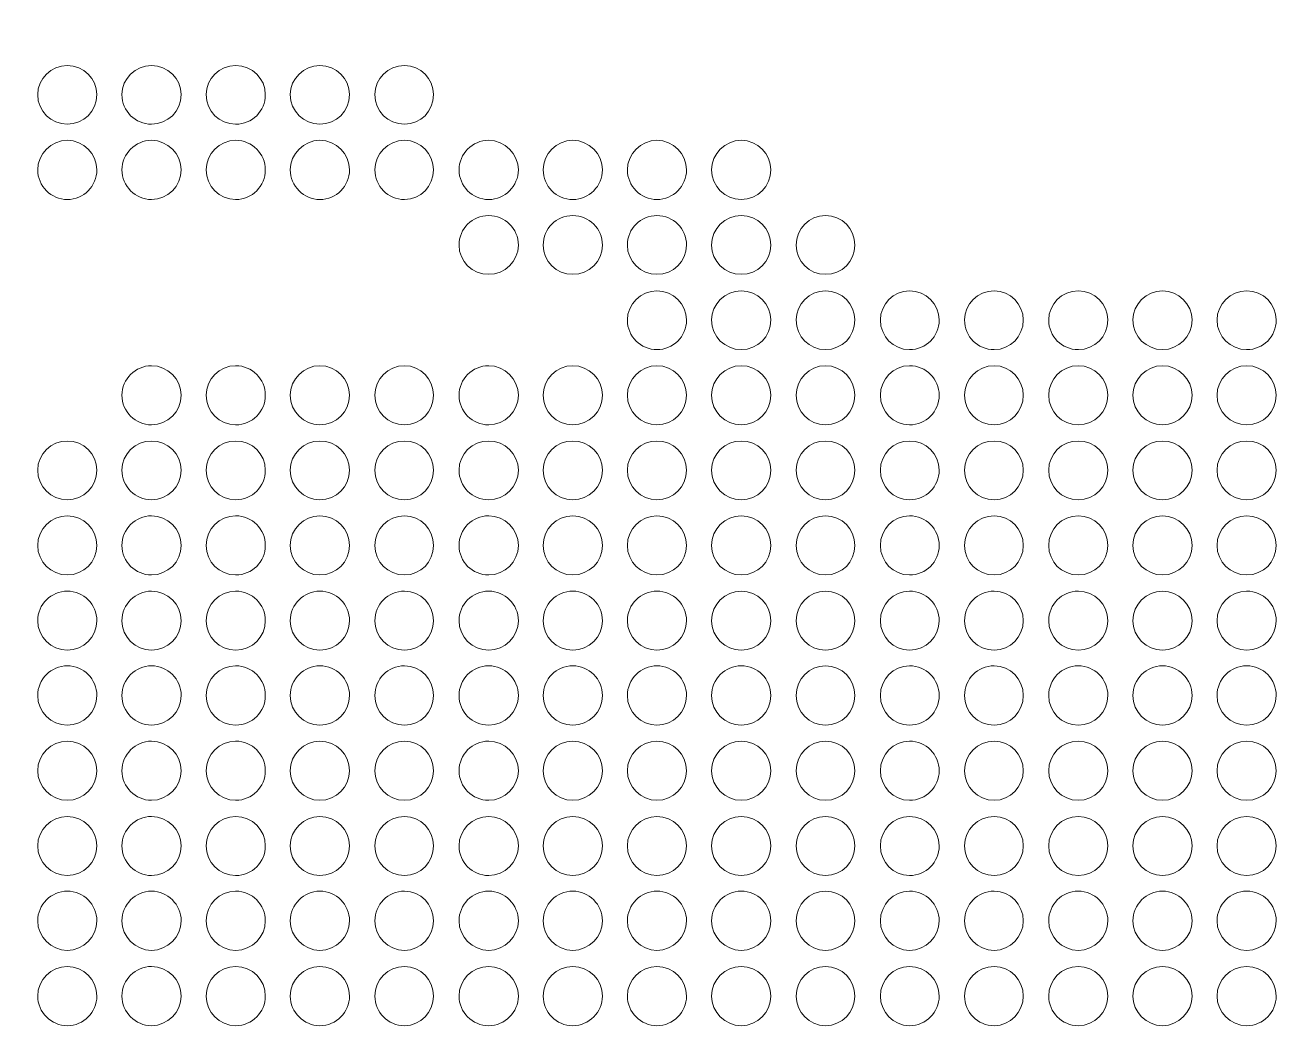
# Model space of a CAD drawing. Header units: inches. Extents: x 243 to 900, y -519 to -86.
# Drawn here: x 664.42 to 701.53, y -173.4 to -143.77 of the extents above; entities that cross this region are included whole.
import ezdxf

# ---------------------------------------------------------------- set-up
doc = ezdxf.new("R2010")
doc.units = ezdxf.units.IN
doc.header["$MEASUREMENT"] = 0
doc.layers.add('Layer 1', color=7, linetype='Continuous')

# ---------------------------------------------------------------- blocks, each defined once
blk = doc.blocks.new('block 3')
at = {"layer": 'Layer 1', "lineweight": 0}
blk.add_open_spline([(898.138, -484.267), (898.138, -494.991), (889.368, -503.763), (878.645, -503.763), (878.645, -503.763), (266.12, -503.763), (266.12, -503.763), (255.397, -503.763), (246.624, -494.991), (246.624, -484.267), (246.624, -484.267), (246.624, -108.507), (246.624, -108.507), (246.624, -97.783), (255.397, -89.011), (266.12, -89.011), (266.12, -89.011), (878.645, -89.011), (878.645, -89.011), (889.368, -89.011), (898.138, -97.783), (898.138, -108.507), (898.138, -108.507), (898.138, -484.267), (898.138, -484.267)], degree=3, knots=[0, 0, 0, 0, 1, 1, 1, 2, 2, 2, 3, 3, 3, 4, 4, 4, 5, 5, 5, 6, 6, 6, 7, 7, 7, 8, 8, 8, 8], dxfattribs=at)
blk = doc.blocks.new('block 2')
at = {"layer": 'Layer 1'}
blk.add_blockref('block 3', (0, 0), dxfattribs=at)
blk = doc.blocks.new('block 151')
at = {"layer": 'Layer 1', "lineweight": 0}
for points in [[(666.529, -145.806), (666.529, -146.294), (666.135, -146.676), (665.659, -146.676), (665.188, -146.676), (664.789, -146.294), (664.789, -145.806), (664.789, -145.334), (665.188, -144.952), (665.659, -144.952), (666.135, -144.952), (666.529, -145.334), (666.529, -145.806)], [(669.003, -145.806), (669.003, -146.294), (668.604, -146.676), (668.134, -146.676), (667.66, -146.676), (667.261, -146.294), (667.261, -145.806), (667.261, -145.334), (667.66, -144.952), (668.134, -144.952), (668.604, -144.952), (669.003, -145.334), (669.003, -145.806)], [(671.475, -145.806), (671.475, -146.294), (671.092, -146.676), (670.603, -146.676), (670.132, -146.676), (669.736, -146.294), (669.736, -145.806), (669.736, -145.334), (670.132, -144.952), (670.603, -144.952), (671.092, -144.952), (671.475, -145.334), (671.475, -145.806)], [(673.947, -145.806), (673.947, -146.294), (673.567, -146.676), (673.077, -146.676), (672.604, -146.676), (672.207, -146.294), (672.207, -145.806), (672.207, -145.334), (672.604, -144.952), (673.077, -144.952), (673.567, -144.952), (673.947, -145.334), (673.947, -145.806)], [(676.417, -145.806), (676.417, -146.294), (676.036, -146.676), (675.563, -146.676), (675.073, -146.676), (674.693, -146.294), (674.693, -145.806), (674.693, -145.334), (675.073, -144.952), (675.563, -144.952), (676.036, -144.952), (676.417, -145.334), (676.417, -145.806)]]:
    blk.add_open_spline(points, degree=3, knots=[0, 0, 0, 0, 1, 1, 1, 2, 2, 2, 3, 3, 3, 4, 4, 4, 4], dxfattribs=at)
blk = doc.blocks.new('block 152')
at = {"layer": 'Layer 1', "lineweight": 0}
for points in [[(666.529, -148.018), (666.529, -148.491), (666.135, -148.889), (665.659, -148.889), (665.188, -148.889), (664.789, -148.491), (664.789, -148.018), (664.789, -147.545), (665.188, -147.148), (665.659, -147.148), (666.135, -147.148), (666.529, -147.545), (666.529, -148.018)], [(669.003, -148.018), (669.003, -148.491), (668.604, -148.889), (668.134, -148.889), (667.66, -148.889), (667.261, -148.491), (667.261, -148.018), (667.261, -147.545), (667.66, -147.148), (668.134, -147.148), (668.604, -147.148), (669.003, -147.545), (669.003, -148.018)], [(671.475, -148.018), (671.475, -148.491), (671.092, -148.889), (670.603, -148.889), (670.132, -148.889), (669.736, -148.491), (669.736, -148.018), (669.736, -147.545), (670.132, -147.148), (670.603, -147.148), (671.092, -147.148), (671.475, -147.545), (671.475, -148.018)], [(673.947, -148.018), (673.947, -148.491), (673.567, -148.889), (673.077, -148.889), (672.604, -148.889), (672.207, -148.491), (672.207, -148.018), (672.207, -147.545), (672.604, -147.148), (673.077, -147.148), (673.567, -147.148), (673.947, -147.545), (673.947, -148.018)], [(676.417, -148.018), (676.417, -148.491), (676.036, -148.889), (675.563, -148.889), (675.073, -148.889), (674.693, -148.491), (674.693, -148.018), (674.693, -147.545), (675.073, -147.148), (675.563, -147.148), (676.036, -147.148), (676.417, -147.545), (676.417, -148.018)], [(678.907, -148.018), (678.907, -148.491), (678.511, -148.889), (678.037, -148.889), (677.548, -148.889), (677.165, -148.491), (677.165, -148.018), (677.165, -147.545), (677.548, -147.148), (678.037, -147.148), (678.511, -147.148), (678.907, -147.545), (678.907, -148.018)], [(681.377, -148.018), (681.377, -148.491), (680.983, -148.889), (680.507, -148.889), (680.017, -148.889), (679.637, -148.491), (679.637, -148.018), (679.637, -147.545), (680.017, -147.148), (680.507, -147.148), (680.983, -147.148), (681.377, -147.545), (681.377, -148.018)], [(683.849, -148.018), (683.849, -148.491), (683.452, -148.889), (682.979, -148.889), (682.506, -148.889), (682.109, -148.491), (682.109, -148.018), (682.109, -147.545), (682.506, -147.148), (682.979, -147.148), (683.452, -147.148), (683.849, -147.545), (683.849, -148.018)], [(686.32, -148.018), (686.32, -148.491), (685.94, -148.889), (685.451, -148.889), (684.977, -148.889), (684.583, -148.491), (684.583, -148.018), (684.583, -147.545), (684.977, -147.148), (685.451, -147.148), (685.94, -147.148), (686.32, -147.545), (686.32, -148.018)]]:
    blk.add_open_spline(points, degree=3, knots=[0, 0, 0, 0, 1, 1, 1, 2, 2, 2, 3, 3, 3, 4, 4, 4, 4], dxfattribs=at)
blk = doc.blocks.new('block 153')
at = {"layer": 'Layer 1', "lineweight": 0}
for points in [[(678.907, -150.232), (678.907, -150.703), (678.511, -151.086), (678.037, -151.086), (677.548, -151.086), (677.165, -150.703), (677.165, -150.232), (677.165, -149.742), (677.548, -149.361), (678.037, -149.361), (678.511, -149.361), (678.907, -149.742), (678.907, -150.232)], [(681.377, -150.232), (681.377, -150.703), (680.983, -151.086), (680.507, -151.086), (680.017, -151.086), (679.637, -150.703), (679.637, -150.232), (679.637, -149.742), (680.017, -149.361), (680.507, -149.361), (680.983, -149.361), (681.377, -149.742), (681.377, -150.232)], [(683.849, -150.232), (683.849, -150.703), (683.452, -151.086), (682.979, -151.086), (682.506, -151.086), (682.109, -150.703), (682.109, -150.232), (682.109, -149.742), (682.506, -149.361), (682.979, -149.361), (683.452, -149.361), (683.849, -149.742), (683.849, -150.232)], [(686.32, -150.232), (686.32, -150.703), (685.94, -151.086), (685.451, -151.086), (684.977, -151.086), (684.583, -150.703), (684.583, -150.232), (684.583, -149.742), (684.977, -149.361), (685.451, -149.361), (685.94, -149.361), (686.32, -149.742), (686.32, -150.232)], [(688.792, -150.232), (688.792, -150.703), (688.412, -151.086), (687.925, -151.086), (687.449, -151.086), (687.069, -150.703), (687.069, -150.232), (687.069, -149.742), (687.449, -149.361), (687.925, -149.361), (688.412, -149.361), (688.792, -149.742), (688.792, -150.232)]]:
    blk.add_open_spline(points, degree=3, knots=[0, 0, 0, 0, 1, 1, 1, 2, 2, 2, 3, 3, 3, 4, 4, 4, 4], dxfattribs=at)
blk = doc.blocks.new('block 154')
at = {"layer": 'Layer 1', "lineweight": 0}
for points in [[(683.849, -152.428), (683.849, -152.917), (683.452, -153.299), (682.979, -153.299), (682.506, -153.299), (682.109, -152.917), (682.109, -152.428), (682.109, -151.957), (682.506, -151.574), (682.979, -151.574), (683.452, -151.574), (683.849, -151.957), (683.849, -152.428)], [(686.32, -152.428), (686.32, -152.917), (685.94, -153.299), (685.451, -153.299), (684.977, -153.299), (684.583, -152.917), (684.583, -152.428), (684.583, -151.957), (684.977, -151.574), (685.451, -151.574), (685.94, -151.574), (686.32, -151.957), (686.32, -152.428)], [(688.792, -152.428), (688.792, -152.917), (688.412, -153.299), (687.925, -153.299), (687.449, -153.299), (687.069, -152.917), (687.069, -152.428), (687.069, -151.957), (687.449, -151.574), (687.925, -151.574), (688.412, -151.574), (688.792, -151.957), (688.792, -152.428)], [(691.267, -152.428), (691.267, -152.917), (690.884, -153.299), (690.395, -153.299), (689.921, -153.299), (689.541, -152.917), (689.541, -152.428), (689.541, -151.957), (689.921, -151.574), (690.395, -151.574), (690.884, -151.574), (691.267, -151.957), (691.267, -152.428)], [(693.737, -152.428), (693.737, -152.917), (693.358, -153.299), (692.883, -153.299), (692.393, -153.299), (692.013, -152.917), (692.013, -152.428), (692.013, -151.957), (692.393, -151.574), (692.883, -151.574), (693.358, -151.574), (693.737, -151.957), (693.737, -152.428)], [(696.224, -152.428), (696.224, -152.917), (695.825, -153.299), (695.355, -153.299), (694.865, -153.299), (694.485, -152.917), (694.485, -152.428), (694.485, -151.957), (694.865, -151.574), (695.355, -151.574), (695.825, -151.574), (696.224, -151.957), (696.224, -152.428)], [(698.694, -152.428), (698.694, -152.917), (698.3, -153.299), (697.826, -153.299), (697.353, -153.299), (696.957, -152.917), (696.957, -152.428), (696.957, -151.957), (697.353, -151.574), (697.826, -151.574), (698.3, -151.574), (698.694, -151.957), (698.694, -152.428)], [(701.168, -152.428), (701.168, -152.917), (700.788, -153.299), (700.298, -153.299), (699.825, -153.299), (699.429, -152.917), (699.429, -152.428), (699.429, -151.957), (699.825, -151.574), (700.298, -151.574), (700.788, -151.574), (701.168, -151.957), (701.168, -152.428)]]:
    blk.add_open_spline(points, degree=3, knots=[0, 0, 0, 0, 1, 1, 1, 2, 2, 2, 3, 3, 3, 4, 4, 4, 4], dxfattribs=at)
blk = doc.blocks.new('block 155')
at = {"layer": 'Layer 1', "lineweight": 0}
for points in [[(669.003, -154.642), (669.003, -155.114), (668.604, -155.512), (668.134, -155.512), (667.66, -155.512), (667.261, -155.114), (667.261, -154.642), (667.261, -154.167), (667.66, -153.772), (668.134, -153.772), (668.604, -153.772), (669.003, -154.167), (669.003, -154.642)], [(671.475, -154.642), (671.475, -155.114), (671.092, -155.512), (670.603, -155.512), (670.132, -155.512), (669.736, -155.114), (669.736, -154.642), (669.736, -154.167), (670.132, -153.772), (670.603, -153.772), (671.092, -153.772), (671.475, -154.167), (671.475, -154.642)], [(673.947, -154.642), (673.947, -155.114), (673.567, -155.512), (673.077, -155.512), (672.604, -155.512), (672.207, -155.114), (672.207, -154.642), (672.207, -154.167), (672.604, -153.772), (673.077, -153.772), (673.567, -153.772), (673.947, -154.167), (673.947, -154.642)], [(676.417, -154.642), (676.417, -155.114), (676.036, -155.512), (675.563, -155.512), (675.073, -155.512), (674.693, -155.114), (674.693, -154.642), (674.693, -154.167), (675.073, -153.772), (675.563, -153.772), (676.036, -153.772), (676.417, -154.167), (676.417, -154.642)], [(678.907, -154.642), (678.907, -155.114), (678.511, -155.512), (678.037, -155.512), (677.548, -155.512), (677.165, -155.114), (677.165, -154.642), (677.165, -154.167), (677.548, -153.772), (678.037, -153.772), (678.511, -153.772), (678.907, -154.167), (678.907, -154.642)], [(681.377, -154.642), (681.377, -155.114), (680.983, -155.512), (680.507, -155.512), (680.017, -155.512), (679.637, -155.114), (679.637, -154.642), (679.637, -154.167), (680.017, -153.772), (680.507, -153.772), (680.983, -153.772), (681.377, -154.167), (681.377, -154.642)], [(683.849, -154.642), (683.849, -155.114), (683.452, -155.512), (682.979, -155.512), (682.506, -155.512), (682.109, -155.114), (682.109, -154.642), (682.109, -154.167), (682.506, -153.772), (682.979, -153.772), (683.452, -153.772), (683.849, -154.167), (683.849, -154.642)], [(686.32, -154.642), (686.32, -155.114), (685.94, -155.512), (685.451, -155.512), (684.977, -155.512), (684.583, -155.114), (684.583, -154.642), (684.583, -154.167), (684.977, -153.772), (685.451, -153.772), (685.94, -153.772), (686.32, -154.167), (686.32, -154.642)], [(688.792, -154.642), (688.792, -155.114), (688.412, -155.512), (687.925, -155.512), (687.449, -155.512), (687.069, -155.114), (687.069, -154.642), (687.069, -154.167), (687.449, -153.772), (687.925, -153.772), (688.412, -153.772), (688.792, -154.167), (688.792, -154.642)], [(691.267, -154.642), (691.267, -155.114), (690.884, -155.512), (690.395, -155.512), (689.921, -155.512), (689.541, -155.114), (689.541, -154.642), (689.541, -154.167), (689.921, -153.772), (690.395, -153.772), (690.884, -153.772), (691.267, -154.167), (691.267, -154.642)], [(693.737, -154.642), (693.737, -155.114), (693.358, -155.512), (692.883, -155.512), (692.393, -155.512), (692.013, -155.114), (692.013, -154.642), (692.013, -154.167), (692.393, -153.772), (692.883, -153.772), (693.358, -153.772), (693.737, -154.167), (693.737, -154.642)], [(696.224, -154.642), (696.224, -155.114), (695.825, -155.512), (695.355, -155.512), (694.865, -155.512), (694.485, -155.114), (694.485, -154.642), (694.485, -154.167), (694.865, -153.772), (695.355, -153.772), (695.825, -153.772), (696.224, -154.167), (696.224, -154.642)], [(698.694, -154.642), (698.694, -155.114), (698.3, -155.512), (697.826, -155.512), (697.353, -155.512), (696.957, -155.114), (696.957, -154.642), (696.957, -154.167), (697.353, -153.772), (697.826, -153.772), (698.3, -153.772), (698.694, -154.167), (698.694, -154.642)], [(701.168, -154.642), (701.168, -155.114), (700.788, -155.512), (700.298, -155.512), (699.825, -155.512), (699.429, -155.114), (699.429, -154.642), (699.429, -154.167), (699.825, -153.772), (700.298, -153.772), (700.788, -153.772), (701.168, -154.167), (701.168, -154.642)]]:
    blk.add_open_spline(points, degree=3, knots=[0, 0, 0, 0, 1, 1, 1, 2, 2, 2, 3, 3, 3, 4, 4, 4, 4], dxfattribs=at)
blk = doc.blocks.new('block 156')
at = {"layer": 'Layer 1', "lineweight": 0}
for points in [[(666.529, -156.839), (666.529, -157.327), (666.135, -157.709), (665.659, -157.709), (665.188, -157.709), (664.789, -157.327), (664.789, -156.839), (664.789, -156.364), (665.188, -155.985), (665.659, -155.985), (666.135, -155.985), (666.529, -156.364), (666.529, -156.839)], [(669.003, -156.839), (669.003, -157.327), (668.604, -157.709), (668.134, -157.709), (667.66, -157.709), (667.261, -157.327), (667.261, -156.839), (667.261, -156.364), (667.66, -155.985), (668.134, -155.985), (668.604, -155.985), (669.003, -156.364), (669.003, -156.839)], [(671.475, -156.839), (671.475, -157.327), (671.092, -157.709), (670.603, -157.709), (670.132, -157.709), (669.736, -157.327), (669.736, -156.839), (669.736, -156.364), (670.132, -155.985), (670.603, -155.985), (671.092, -155.985), (671.475, -156.364), (671.475, -156.839)], [(673.947, -156.839), (673.947, -157.327), (673.567, -157.709), (673.077, -157.709), (672.604, -157.709), (672.207, -157.327), (672.207, -156.839), (672.207, -156.364), (672.604, -155.985), (673.077, -155.985), (673.567, -155.985), (673.947, -156.364), (673.947, -156.839)], [(676.417, -156.839), (676.417, -157.327), (676.036, -157.709), (675.563, -157.709), (675.073, -157.709), (674.693, -157.327), (674.693, -156.839), (674.693, -156.364), (675.073, -155.985), (675.563, -155.985), (676.036, -155.985), (676.417, -156.364), (676.417, -156.839)], [(678.907, -156.839), (678.907, -157.327), (678.511, -157.709), (678.037, -157.709), (677.548, -157.709), (677.165, -157.327), (677.165, -156.839), (677.165, -156.364), (677.548, -155.985), (678.037, -155.985), (678.511, -155.985), (678.907, -156.364), (678.907, -156.839)], [(681.377, -156.839), (681.377, -157.327), (680.983, -157.709), (680.507, -157.709), (680.017, -157.709), (679.637, -157.327), (679.637, -156.839), (679.637, -156.364), (680.017, -155.985), (680.507, -155.985), (680.983, -155.985), (681.377, -156.364), (681.377, -156.839)], [(683.849, -156.839), (683.849, -157.327), (683.452, -157.709), (682.979, -157.709), (682.506, -157.709), (682.109, -157.327), (682.109, -156.839), (682.109, -156.364), (682.506, -155.985), (682.979, -155.985), (683.452, -155.985), (683.849, -156.364), (683.849, -156.839)], [(686.32, -156.839), (686.32, -157.327), (685.94, -157.709), (685.451, -157.709), (684.977, -157.709), (684.583, -157.327), (684.583, -156.839), (684.583, -156.364), (684.977, -155.985), (685.451, -155.985), (685.94, -155.985), (686.32, -156.364), (686.32, -156.839)], [(688.792, -156.839), (688.792, -157.327), (688.412, -157.709), (687.925, -157.709), (687.449, -157.709), (687.069, -157.327), (687.069, -156.839), (687.069, -156.364), (687.449, -155.985), (687.925, -155.985), (688.412, -155.985), (688.792, -156.364), (688.792, -156.839)], [(691.267, -156.839), (691.267, -157.327), (690.884, -157.709), (690.395, -157.709), (689.921, -157.709), (689.541, -157.327), (689.541, -156.839), (689.541, -156.364), (689.921, -155.985), (690.395, -155.985), (690.884, -155.985), (691.267, -156.364), (691.267, -156.839)], [(693.737, -156.839), (693.737, -157.327), (693.358, -157.709), (692.883, -157.709), (692.393, -157.709), (692.013, -157.327), (692.013, -156.839), (692.013, -156.364), (692.393, -155.985), (692.883, -155.985), (693.358, -155.985), (693.737, -156.364), (693.737, -156.839)], [(696.224, -156.839), (696.224, -157.327), (695.825, -157.709), (695.355, -157.709), (694.865, -157.709), (694.485, -157.327), (694.485, -156.839), (694.485, -156.364), (694.865, -155.985), (695.355, -155.985), (695.825, -155.985), (696.224, -156.364), (696.224, -156.839)], [(698.694, -156.839), (698.694, -157.327), (698.3, -157.709), (697.826, -157.709), (697.353, -157.709), (696.957, -157.327), (696.957, -156.839), (696.957, -156.364), (697.353, -155.985), (697.826, -155.985), (698.3, -155.985), (698.694, -156.364), (698.694, -156.839)], [(701.168, -156.839), (701.168, -157.327), (700.788, -157.709), (700.298, -157.709), (699.825, -157.709), (699.429, -157.327), (699.429, -156.839), (699.429, -156.364), (699.825, -155.985), (700.298, -155.985), (700.788, -155.985), (701.168, -156.364), (701.168, -156.839)]]:
    blk.add_open_spline(points, degree=3, knots=[0, 0, 0, 0, 1, 1, 1, 2, 2, 2, 3, 3, 3, 4, 4, 4, 4], dxfattribs=at)
blk = doc.blocks.new('block 157')
at = {"layer": 'Layer 1', "lineweight": 0}
for points in [[(666.529, -159.051), (666.529, -159.54), (666.135, -159.92), (665.659, -159.92), (665.188, -159.92), (664.789, -159.54), (664.789, -159.051), (664.789, -158.579), (665.188, -158.181), (665.659, -158.181), (666.135, -158.181), (666.529, -158.579), (666.529, -159.051)], [(669.003, -159.051), (669.003, -159.54), (668.604, -159.92), (668.134, -159.92), (667.66, -159.92), (667.261, -159.54), (667.261, -159.051), (667.261, -158.579), (667.66, -158.181), (668.134, -158.181), (668.604, -158.181), (669.003, -158.579), (669.003, -159.051)], [(671.475, -159.051), (671.475, -159.54), (671.092, -159.92), (670.603, -159.92), (670.132, -159.92), (669.736, -159.54), (669.736, -159.051), (669.736, -158.579), (670.132, -158.181), (670.603, -158.181), (671.092, -158.181), (671.475, -158.579), (671.475, -159.051)], [(673.947, -159.051), (673.947, -159.54), (673.567, -159.92), (673.077, -159.92), (672.604, -159.92), (672.207, -159.54), (672.207, -159.051), (672.207, -158.579), (672.604, -158.181), (673.077, -158.181), (673.567, -158.181), (673.947, -158.579), (673.947, -159.051)], [(676.417, -159.051), (676.417, -159.54), (676.036, -159.92), (675.563, -159.92), (675.073, -159.92), (674.693, -159.54), (674.693, -159.051), (674.693, -158.579), (675.073, -158.181), (675.563, -158.181), (676.036, -158.181), (676.417, -158.579), (676.417, -159.051)], [(678.907, -159.051), (678.907, -159.54), (678.511, -159.92), (678.037, -159.92), (677.548, -159.92), (677.165, -159.54), (677.165, -159.051), (677.165, -158.579), (677.548, -158.181), (678.037, -158.181), (678.511, -158.181), (678.907, -158.579), (678.907, -159.051)], [(681.377, -159.051), (681.377, -159.54), (680.983, -159.92), (680.507, -159.92), (680.017, -159.92), (679.637, -159.54), (679.637, -159.051), (679.637, -158.579), (680.017, -158.181), (680.507, -158.181), (680.983, -158.181), (681.377, -158.579), (681.377, -159.051)], [(683.849, -159.051), (683.849, -159.54), (683.452, -159.92), (682.979, -159.92), (682.506, -159.92), (682.109, -159.54), (682.109, -159.051), (682.109, -158.579), (682.506, -158.181), (682.979, -158.181), (683.452, -158.181), (683.849, -158.579), (683.849, -159.051)], [(686.32, -159.051), (686.32, -159.54), (685.94, -159.92), (685.451, -159.92), (684.977, -159.92), (684.583, -159.54), (684.583, -159.051), (684.583, -158.579), (684.977, -158.181), (685.451, -158.181), (685.94, -158.181), (686.32, -158.579), (686.32, -159.051)], [(688.792, -159.051), (688.792, -159.54), (688.412, -159.92), (687.925, -159.92), (687.449, -159.92), (687.069, -159.54), (687.069, -159.051), (687.069, -158.579), (687.449, -158.181), (687.925, -158.181), (688.412, -158.181), (688.792, -158.579), (688.792, -159.051)], [(691.267, -159.051), (691.267, -159.54), (690.884, -159.92), (690.395, -159.92), (689.921, -159.92), (689.541, -159.54), (689.541, -159.051), (689.541, -158.579), (689.921, -158.181), (690.395, -158.181), (690.884, -158.181), (691.267, -158.579), (691.267, -159.051)], [(693.737, -159.051), (693.737, -159.54), (693.358, -159.92), (692.883, -159.92), (692.393, -159.92), (692.013, -159.54), (692.013, -159.051), (692.013, -158.579), (692.393, -158.181), (692.883, -158.181), (693.358, -158.181), (693.737, -158.579), (693.737, -159.051)], [(696.224, -159.051), (696.224, -159.54), (695.825, -159.92), (695.355, -159.92), (694.865, -159.92), (694.485, -159.54), (694.485, -159.051), (694.485, -158.579), (694.865, -158.181), (695.355, -158.181), (695.825, -158.181), (696.224, -158.579), (696.224, -159.051)], [(698.694, -159.051), (698.694, -159.54), (698.3, -159.92), (697.826, -159.92), (697.353, -159.92), (696.957, -159.54), (696.957, -159.051), (696.957, -158.579), (697.353, -158.181), (697.826, -158.181), (698.3, -158.181), (698.694, -158.579), (698.694, -159.051)], [(701.168, -159.051), (701.168, -159.54), (700.788, -159.92), (700.298, -159.92), (699.825, -159.92), (699.429, -159.54), (699.429, -159.051), (699.429, -158.579), (699.825, -158.181), (700.298, -158.181), (700.788, -158.181), (701.168, -158.579), (701.168, -159.051)]]:
    blk.add_open_spline(points, degree=3, knots=[0, 0, 0, 0, 1, 1, 1, 2, 2, 2, 3, 3, 3, 4, 4, 4, 4], dxfattribs=at)
blk = doc.blocks.new('block 158')
at = {"layer": 'Layer 1', "lineweight": 0}
for points in [[(666.529, -161.265), (666.529, -161.735), (666.135, -162.132), (665.659, -162.132), (665.188, -162.132), (664.789, -161.735), (664.789, -161.265), (664.789, -160.79), (665.188, -160.394), (665.659, -160.394), (666.135, -160.394), (666.529, -160.79), (666.529, -161.265)], [(669.003, -161.265), (669.003, -161.735), (668.604, -162.132), (668.134, -162.132), (667.66, -162.132), (667.261, -161.735), (667.261, -161.265), (667.261, -160.79), (667.66, -160.394), (668.134, -160.394), (668.604, -160.394), (669.003, -160.79), (669.003, -161.265)], [(671.475, -161.265), (671.475, -161.735), (671.092, -162.132), (670.603, -162.132), (670.132, -162.132), (669.736, -161.735), (669.736, -161.265), (669.736, -160.79), (670.132, -160.394), (670.603, -160.394), (671.092, -160.394), (671.475, -160.79), (671.475, -161.265)], [(673.947, -161.265), (673.947, -161.735), (673.567, -162.132), (673.077, -162.132), (672.604, -162.132), (672.207, -161.735), (672.207, -161.265), (672.207, -160.79), (672.604, -160.394), (673.077, -160.394), (673.567, -160.394), (673.947, -160.79), (673.947, -161.265)], [(676.417, -161.265), (676.417, -161.735), (676.036, -162.132), (675.563, -162.132), (675.073, -162.132), (674.693, -161.735), (674.693, -161.265), (674.693, -160.79), (675.073, -160.394), (675.563, -160.394), (676.036, -160.394), (676.417, -160.79), (676.417, -161.265)], [(678.907, -161.265), (678.907, -161.735), (678.511, -162.132), (678.037, -162.132), (677.548, -162.132), (677.165, -161.735), (677.165, -161.265), (677.165, -160.79), (677.548, -160.394), (678.037, -160.394), (678.511, -160.394), (678.907, -160.79), (678.907, -161.265)], [(681.377, -161.265), (681.377, -161.735), (680.983, -162.132), (680.507, -162.132), (680.017, -162.132), (679.637, -161.735), (679.637, -161.265), (679.637, -160.79), (680.017, -160.394), (680.507, -160.394), (680.983, -160.394), (681.377, -160.79), (681.377, -161.265)], [(683.849, -161.265), (683.849, -161.735), (683.452, -162.132), (682.979, -162.132), (682.506, -162.132), (682.109, -161.735), (682.109, -161.265), (682.109, -160.79), (682.506, -160.394), (682.979, -160.394), (683.452, -160.394), (683.849, -160.79), (683.849, -161.265)], [(686.32, -161.265), (686.32, -161.735), (685.94, -162.132), (685.451, -162.132), (684.977, -162.132), (684.583, -161.735), (684.583, -161.265), (684.583, -160.79), (684.977, -160.394), (685.451, -160.394), (685.94, -160.394), (686.32, -160.79), (686.32, -161.265)], [(688.792, -161.265), (688.792, -161.735), (688.412, -162.132), (687.925, -162.132), (687.449, -162.132), (687.069, -161.735), (687.069, -161.265), (687.069, -160.79), (687.449, -160.394), (687.925, -160.394), (688.412, -160.394), (688.792, -160.79), (688.792, -161.265)], [(691.267, -161.265), (691.267, -161.735), (690.884, -162.132), (690.395, -162.132), (689.921, -162.132), (689.541, -161.735), (689.541, -161.265), (689.541, -160.79), (689.921, -160.394), (690.395, -160.394), (690.884, -160.394), (691.267, -160.79), (691.267, -161.265)], [(693.737, -161.265), (693.737, -161.735), (693.358, -162.132), (692.883, -162.132), (692.393, -162.132), (692.013, -161.735), (692.013, -161.265), (692.013, -160.79), (692.393, -160.394), (692.883, -160.394), (693.358, -160.394), (693.737, -160.79), (693.737, -161.265)], [(696.224, -161.265), (696.224, -161.735), (695.825, -162.132), (695.355, -162.132), (694.865, -162.132), (694.485, -161.735), (694.485, -161.265), (694.485, -160.79), (694.865, -160.394), (695.355, -160.394), (695.825, -160.394), (696.224, -160.79), (696.224, -161.265)], [(698.694, -161.265), (698.694, -161.735), (698.3, -162.132), (697.826, -162.132), (697.353, -162.132), (696.957, -161.735), (696.957, -161.265), (696.957, -160.79), (697.353, -160.394), (697.826, -160.394), (698.3, -160.394), (698.694, -160.79), (698.694, -161.265)], [(701.168, -161.265), (701.168, -161.735), (700.788, -162.132), (700.298, -162.132), (699.825, -162.132), (699.429, -161.735), (699.429, -161.265), (699.429, -160.79), (699.825, -160.394), (700.298, -160.394), (700.788, -160.394), (701.168, -160.79), (701.168, -161.265)]]:
    blk.add_open_spline(points, degree=3, knots=[0, 0, 0, 0, 1, 1, 1, 2, 2, 2, 3, 3, 3, 4, 4, 4, 4], dxfattribs=at)
blk = doc.blocks.new('block 159')
at = {"layer": 'Layer 1', "lineweight": 0}
for points in [[(666.529, -163.462), (666.529, -163.948), (666.135, -164.332), (665.659, -164.332), (665.188, -164.332), (664.789, -163.948), (664.789, -163.462), (664.789, -162.986), (665.188, -162.589), (665.659, -162.589), (666.135, -162.589), (666.529, -162.986), (666.529, -163.462)], [(669.003, -163.462), (669.003, -163.948), (668.604, -164.332), (668.134, -164.332), (667.66, -164.332), (667.261, -163.948), (667.261, -163.462), (667.261, -162.986), (667.66, -162.589), (668.134, -162.589), (668.604, -162.589), (669.003, -162.986), (669.003, -163.462)], [(671.475, -163.462), (671.475, -163.948), (671.092, -164.332), (670.603, -164.332), (670.132, -164.332), (669.736, -163.948), (669.736, -163.462), (669.736, -162.986), (670.132, -162.589), (670.603, -162.589), (671.092, -162.589), (671.475, -162.986), (671.475, -163.462)], [(673.947, -163.462), (673.947, -163.948), (673.567, -164.332), (673.077, -164.332), (672.604, -164.332), (672.207, -163.948), (672.207, -163.462), (672.207, -162.986), (672.604, -162.589), (673.077, -162.589), (673.567, -162.589), (673.947, -162.986), (673.947, -163.462)], [(676.417, -163.462), (676.417, -163.948), (676.036, -164.332), (675.563, -164.332), (675.073, -164.332), (674.693, -163.948), (674.693, -163.462), (674.693, -162.986), (675.073, -162.589), (675.563, -162.589), (676.036, -162.589), (676.417, -162.986), (676.417, -163.462)], [(678.907, -163.462), (678.907, -163.948), (678.511, -164.332), (678.037, -164.332), (677.548, -164.332), (677.165, -163.948), (677.165, -163.462), (677.165, -162.986), (677.548, -162.589), (678.037, -162.589), (678.511, -162.589), (678.907, -162.986), (678.907, -163.462)], [(681.377, -163.462), (681.377, -163.948), (680.983, -164.332), (680.507, -164.332), (680.017, -164.332), (679.637, -163.948), (679.637, -163.462), (679.637, -162.986), (680.017, -162.589), (680.507, -162.589), (680.983, -162.589), (681.377, -162.986), (681.377, -163.462)], [(683.849, -163.462), (683.849, -163.948), (683.452, -164.332), (682.979, -164.332), (682.506, -164.332), (682.109, -163.948), (682.109, -163.462), (682.109, -162.986), (682.506, -162.589), (682.979, -162.589), (683.452, -162.589), (683.849, -162.986), (683.849, -163.462)], [(686.32, -163.462), (686.32, -163.948), (685.94, -164.332), (685.451, -164.332), (684.977, -164.332), (684.583, -163.948), (684.583, -163.462), (684.583, -162.986), (684.977, -162.589), (685.451, -162.589), (685.94, -162.589), (686.32, -162.986), (686.32, -163.462)], [(688.792, -163.462), (688.792, -163.948), (688.412, -164.332), (687.925, -164.332), (687.449, -164.332), (687.069, -163.948), (687.069, -163.462), (687.069, -162.986), (687.449, -162.589), (687.925, -162.589), (688.412, -162.589), (688.792, -162.986), (688.792, -163.462)], [(691.267, -163.462), (691.267, -163.948), (690.884, -164.332), (690.395, -164.332), (689.921, -164.332), (689.541, -163.948), (689.541, -163.462), (689.541, -162.986), (689.921, -162.589), (690.395, -162.589), (690.884, -162.589), (691.267, -162.986), (691.267, -163.462)], [(693.737, -163.462), (693.737, -163.948), (693.358, -164.332), (692.883, -164.332), (692.393, -164.332), (692.013, -163.948), (692.013, -163.462), (692.013, -162.986), (692.393, -162.589), (692.883, -162.589), (693.358, -162.589), (693.737, -162.986), (693.737, -163.462)], [(696.224, -163.462), (696.224, -163.948), (695.825, -164.332), (695.355, -164.332), (694.865, -164.332), (694.485, -163.948), (694.485, -163.462), (694.485, -162.986), (694.865, -162.589), (695.355, -162.589), (695.825, -162.589), (696.224, -162.986), (696.224, -163.462)], [(698.694, -163.462), (698.694, -163.948), (698.3, -164.332), (697.826, -164.332), (697.353, -164.332), (696.957, -163.948), (696.957, -163.462), (696.957, -162.986), (697.353, -162.589), (697.826, -162.589), (698.3, -162.589), (698.694, -162.986), (698.694, -163.462)], [(701.168, -163.462), (701.168, -163.948), (700.788, -164.332), (700.298, -164.332), (699.825, -164.332), (699.429, -163.948), (699.429, -163.462), (699.429, -162.986), (699.825, -162.589), (700.298, -162.589), (700.788, -162.589), (701.168, -162.986), (701.168, -163.462)]]:
    blk.add_open_spline(points, degree=3, knots=[0, 0, 0, 0, 1, 1, 1, 2, 2, 2, 3, 3, 3, 4, 4, 4, 4], dxfattribs=at)
blk = doc.blocks.new('block 160')
at = {"layer": 'Layer 1', "lineweight": 0}
for points in [[(666.529, -165.674), (666.529, -166.148), (666.135, -166.543), (665.659, -166.543), (665.188, -166.543), (664.789, -166.148), (664.789, -165.674), (664.789, -165.202), (665.188, -164.804), (665.659, -164.804), (666.135, -164.804), (666.529, -165.202), (666.529, -165.674)], [(669.003, -165.674), (669.003, -166.148), (668.604, -166.543), (668.134, -166.543), (667.66, -166.543), (667.261, -166.148), (667.261, -165.674), (667.261, -165.202), (667.66, -164.804), (668.134, -164.804), (668.604, -164.804), (669.003, -165.202), (669.003, -165.674)], [(671.475, -165.674), (671.475, -166.148), (671.092, -166.543), (670.603, -166.543), (670.132, -166.543), (669.736, -166.148), (669.736, -165.674), (669.736, -165.202), (670.132, -164.804), (670.603, -164.804), (671.092, -164.804), (671.475, -165.202), (671.475, -165.674)], [(673.947, -165.674), (673.947, -166.148), (673.567, -166.543), (673.077, -166.543), (672.604, -166.543), (672.207, -166.148), (672.207, -165.674), (672.207, -165.202), (672.604, -164.804), (673.077, -164.804), (673.567, -164.804), (673.947, -165.202), (673.947, -165.674)], [(676.417, -165.674), (676.417, -166.148), (676.036, -166.543), (675.563, -166.543), (675.073, -166.543), (674.693, -166.148), (674.693, -165.674), (674.693, -165.202), (675.073, -164.804), (675.563, -164.804), (676.036, -164.804), (676.417, -165.202), (676.417, -165.674)], [(678.907, -165.674), (678.907, -166.148), (678.511, -166.543), (678.037, -166.543), (677.548, -166.543), (677.165, -166.148), (677.165, -165.674), (677.165, -165.202), (677.548, -164.804), (678.037, -164.804), (678.511, -164.804), (678.907, -165.202), (678.907, -165.674)], [(681.377, -165.674), (681.377, -166.148), (680.983, -166.543), (680.507, -166.543), (680.017, -166.543), (679.637, -166.148), (679.637, -165.674), (679.637, -165.202), (680.017, -164.804), (680.507, -164.804), (680.983, -164.804), (681.377, -165.202), (681.377, -165.674)], [(683.849, -165.674), (683.849, -166.148), (683.452, -166.543), (682.979, -166.543), (682.506, -166.543), (682.109, -166.148), (682.109, -165.674), (682.109, -165.202), (682.506, -164.804), (682.979, -164.804), (683.452, -164.804), (683.849, -165.202), (683.849, -165.674)], [(686.32, -165.674), (686.32, -166.148), (685.94, -166.543), (685.451, -166.543), (684.977, -166.543), (684.583, -166.148), (684.583, -165.674), (684.583, -165.202), (684.977, -164.804), (685.451, -164.804), (685.94, -164.804), (686.32, -165.202), (686.32, -165.674)], [(688.792, -165.674), (688.792, -166.148), (688.412, -166.543), (687.925, -166.543), (687.449, -166.543), (687.069, -166.148), (687.069, -165.674), (687.069, -165.202), (687.449, -164.804), (687.925, -164.804), (688.412, -164.804), (688.792, -165.202), (688.792, -165.674)], [(691.267, -165.674), (691.267, -166.148), (690.884, -166.543), (690.395, -166.543), (689.921, -166.543), (689.541, -166.148), (689.541, -165.674), (689.541, -165.202), (689.921, -164.804), (690.395, -164.804), (690.884, -164.804), (691.267, -165.202), (691.267, -165.674)], [(693.737, -165.674), (693.737, -166.148), (693.358, -166.543), (692.883, -166.543), (692.393, -166.543), (692.013, -166.148), (692.013, -165.674), (692.013, -165.202), (692.393, -164.804), (692.883, -164.804), (693.358, -164.804), (693.737, -165.202), (693.737, -165.674)], [(696.224, -165.674), (696.224, -166.148), (695.825, -166.543), (695.355, -166.543), (694.865, -166.543), (694.485, -166.148), (694.485, -165.674), (694.485, -165.202), (694.865, -164.804), (695.355, -164.804), (695.825, -164.804), (696.224, -165.202), (696.224, -165.674)], [(698.694, -165.674), (698.694, -166.148), (698.3, -166.543), (697.826, -166.543), (697.353, -166.543), (696.957, -166.148), (696.957, -165.674), (696.957, -165.202), (697.353, -164.804), (697.826, -164.804), (698.3, -164.804), (698.694, -165.202), (698.694, -165.674)], [(701.168, -165.674), (701.168, -166.148), (700.788, -166.543), (700.298, -166.543), (699.825, -166.543), (699.429, -166.148), (699.429, -165.674), (699.429, -165.202), (699.825, -164.804), (700.298, -164.804), (700.788, -164.804), (701.168, -165.202), (701.168, -165.674)]]:
    blk.add_open_spline(points, degree=3, knots=[0, 0, 0, 0, 1, 1, 1, 2, 2, 2, 3, 3, 3, 4, 4, 4, 4], dxfattribs=at)
blk = doc.blocks.new('block 161')
at = {"layer": 'Layer 1', "lineweight": 0}
for points in [[(666.529, -167.885), (666.529, -168.358), (666.135, -168.754), (665.659, -168.754), (665.188, -168.754), (664.789, -168.358), (664.789, -167.885), (664.789, -167.399), (665.188, -167.017), (665.659, -167.017), (666.135, -167.017), (666.529, -167.399), (666.529, -167.885)], [(669.003, -167.885), (669.003, -168.358), (668.604, -168.754), (668.134, -168.754), (667.66, -168.754), (667.261, -168.358), (667.261, -167.885), (667.261, -167.399), (667.66, -167.017), (668.134, -167.017), (668.604, -167.017), (669.003, -167.399), (669.003, -167.885)], [(671.475, -167.885), (671.475, -168.358), (671.092, -168.754), (670.603, -168.754), (670.132, -168.754), (669.736, -168.358), (669.736, -167.885), (669.736, -167.399), (670.132, -167.017), (670.603, -167.017), (671.092, -167.017), (671.475, -167.399), (671.475, -167.885)], [(673.947, -167.885), (673.947, -168.358), (673.567, -168.754), (673.077, -168.754), (672.604, -168.754), (672.207, -168.358), (672.207, -167.885), (672.207, -167.399), (672.604, -167.017), (673.077, -167.017), (673.567, -167.017), (673.947, -167.399), (673.947, -167.885)], [(676.417, -167.885), (676.417, -168.358), (676.036, -168.754), (675.563, -168.754), (675.073, -168.754), (674.693, -168.358), (674.693, -167.885), (674.693, -167.399), (675.073, -167.017), (675.563, -167.017), (676.036, -167.017), (676.417, -167.399), (676.417, -167.885)], [(678.907, -167.885), (678.907, -168.358), (678.511, -168.754), (678.037, -168.754), (677.548, -168.754), (677.165, -168.358), (677.165, -167.885), (677.165, -167.399), (677.548, -167.017), (678.037, -167.017), (678.511, -167.017), (678.907, -167.399), (678.907, -167.885)], [(681.377, -167.885), (681.377, -168.358), (680.983, -168.754), (680.507, -168.754), (680.017, -168.754), (679.637, -168.358), (679.637, -167.885), (679.637, -167.399), (680.017, -167.017), (680.507, -167.017), (680.983, -167.017), (681.377, -167.399), (681.377, -167.885)], [(683.849, -167.885), (683.849, -168.358), (683.452, -168.754), (682.979, -168.754), (682.506, -168.754), (682.109, -168.358), (682.109, -167.885), (682.109, -167.399), (682.506, -167.017), (682.979, -167.017), (683.452, -167.017), (683.849, -167.399), (683.849, -167.885)], [(686.32, -167.885), (686.32, -168.358), (685.94, -168.754), (685.451, -168.754), (684.977, -168.754), (684.583, -168.358), (684.583, -167.885), (684.583, -167.399), (684.977, -167.017), (685.451, -167.017), (685.94, -167.017), (686.32, -167.399), (686.32, -167.885)], [(688.792, -167.885), (688.792, -168.358), (688.412, -168.754), (687.925, -168.754), (687.449, -168.754), (687.069, -168.358), (687.069, -167.885), (687.069, -167.399), (687.449, -167.017), (687.925, -167.017), (688.412, -167.017), (688.792, -167.399), (688.792, -167.885)], [(691.267, -167.885), (691.267, -168.358), (690.884, -168.754), (690.395, -168.754), (689.921, -168.754), (689.541, -168.358), (689.541, -167.885), (689.541, -167.399), (689.921, -167.017), (690.395, -167.017), (690.884, -167.017), (691.267, -167.399), (691.267, -167.885)], [(693.737, -167.885), (693.737, -168.358), (693.358, -168.754), (692.883, -168.754), (692.393, -168.754), (692.013, -168.358), (692.013, -167.885), (692.013, -167.399), (692.393, -167.017), (692.883, -167.017), (693.358, -167.017), (693.737, -167.399), (693.737, -167.885)], [(696.224, -167.885), (696.224, -168.358), (695.825, -168.754), (695.355, -168.754), (694.865, -168.754), (694.485, -168.358), (694.485, -167.885), (694.485, -167.399), (694.865, -167.017), (695.355, -167.017), (695.825, -167.017), (696.224, -167.399), (696.224, -167.885)], [(698.694, -167.885), (698.694, -168.358), (698.3, -168.754), (697.826, -168.754), (697.353, -168.754), (696.957, -168.358), (696.957, -167.885), (696.957, -167.399), (697.353, -167.017), (697.826, -167.017), (698.3, -167.017), (698.694, -167.399), (698.694, -167.885)], [(701.168, -167.885), (701.168, -168.358), (700.788, -168.754), (700.298, -168.754), (699.825, -168.754), (699.429, -168.358), (699.429, -167.885), (699.429, -167.399), (699.825, -167.017), (700.298, -167.017), (700.788, -167.017), (701.168, -167.399), (701.168, -167.885)]]:
    blk.add_open_spline(points, degree=3, knots=[0, 0, 0, 0, 1, 1, 1, 2, 2, 2, 3, 3, 3, 4, 4, 4, 4], dxfattribs=at)
blk = doc.blocks.new('block 162')
at = {"layer": 'Layer 1', "lineweight": 0}
for points in [[(666.529, -170.085), (666.529, -170.554), (666.135, -170.952), (665.659, -170.952), (665.188, -170.952), (664.789, -170.554), (664.789, -170.085), (664.789, -169.609), (665.188, -169.212), (665.659, -169.212), (666.135, -169.212), (666.529, -169.609), (666.529, -170.085)], [(669.003, -170.085), (669.003, -170.554), (668.604, -170.952), (668.134, -170.952), (667.66, -170.952), (667.261, -170.554), (667.261, -170.085), (667.261, -169.609), (667.66, -169.212), (668.134, -169.212), (668.604, -169.212), (669.003, -169.609), (669.003, -170.085)], [(671.475, -170.085), (671.475, -170.554), (671.092, -170.952), (670.603, -170.952), (670.132, -170.952), (669.736, -170.554), (669.736, -170.085), (669.736, -169.609), (670.132, -169.212), (670.603, -169.212), (671.092, -169.212), (671.475, -169.609), (671.475, -170.085)], [(673.947, -170.085), (673.947, -170.554), (673.567, -170.952), (673.077, -170.952), (672.604, -170.952), (672.207, -170.554), (672.207, -170.085), (672.207, -169.609), (672.604, -169.212), (673.077, -169.212), (673.567, -169.212), (673.947, -169.609), (673.947, -170.085)], [(676.417, -170.085), (676.417, -170.554), (676.036, -170.952), (675.563, -170.952), (675.073, -170.952), (674.693, -170.554), (674.693, -170.085), (674.693, -169.609), (675.073, -169.212), (675.563, -169.212), (676.036, -169.212), (676.417, -169.609), (676.417, -170.085)], [(678.907, -170.085), (678.907, -170.554), (678.511, -170.952), (678.037, -170.952), (677.548, -170.952), (677.165, -170.554), (677.165, -170.085), (677.165, -169.609), (677.548, -169.212), (678.037, -169.212), (678.511, -169.212), (678.907, -169.609), (678.907, -170.085)], [(681.377, -170.085), (681.377, -170.554), (680.983, -170.952), (680.507, -170.952), (680.017, -170.952), (679.637, -170.554), (679.637, -170.085), (679.637, -169.609), (680.017, -169.212), (680.507, -169.212), (680.983, -169.212), (681.377, -169.609), (681.377, -170.085)], [(683.849, -170.085), (683.849, -170.554), (683.452, -170.952), (682.979, -170.952), (682.506, -170.952), (682.109, -170.554), (682.109, -170.085), (682.109, -169.609), (682.506, -169.212), (682.979, -169.212), (683.452, -169.212), (683.849, -169.609), (683.849, -170.085)], [(686.32, -170.085), (686.32, -170.554), (685.94, -170.952), (685.451, -170.952), (684.977, -170.952), (684.583, -170.554), (684.583, -170.085), (684.583, -169.609), (684.977, -169.212), (685.451, -169.212), (685.94, -169.212), (686.32, -169.609), (686.32, -170.085)], [(688.792, -170.085), (688.792, -170.554), (688.412, -170.952), (687.925, -170.952), (687.449, -170.952), (687.069, -170.554), (687.069, -170.085), (687.069, -169.609), (687.449, -169.212), (687.925, -169.212), (688.412, -169.212), (688.792, -169.609), (688.792, -170.085)], [(691.267, -170.085), (691.267, -170.554), (690.884, -170.952), (690.395, -170.952), (689.921, -170.952), (689.541, -170.554), (689.541, -170.085), (689.541, -169.609), (689.921, -169.212), (690.395, -169.212), (690.884, -169.212), (691.267, -169.609), (691.267, -170.085)], [(693.737, -170.085), (693.737, -170.554), (693.358, -170.952), (692.883, -170.952), (692.393, -170.952), (692.013, -170.554), (692.013, -170.085), (692.013, -169.609), (692.393, -169.212), (692.883, -169.212), (693.358, -169.212), (693.737, -169.609), (693.737, -170.085)], [(696.224, -170.085), (696.224, -170.554), (695.825, -170.952), (695.355, -170.952), (694.865, -170.952), (694.485, -170.554), (694.485, -170.085), (694.485, -169.609), (694.865, -169.212), (695.355, -169.212), (695.825, -169.212), (696.224, -169.609), (696.224, -170.085)], [(698.694, -170.085), (698.694, -170.554), (698.3, -170.952), (697.826, -170.952), (697.353, -170.952), (696.957, -170.554), (696.957, -170.085), (696.957, -169.609), (697.353, -169.212), (697.826, -169.212), (698.3, -169.212), (698.694, -169.609), (698.694, -170.085)], [(701.168, -170.085), (701.168, -170.554), (700.788, -170.952), (700.298, -170.952), (699.825, -170.952), (699.429, -170.554), (699.429, -170.085), (699.429, -169.609), (699.825, -169.212), (700.298, -169.212), (700.788, -169.212), (701.168, -169.609), (701.168, -170.085)]]:
    blk.add_open_spline(points, degree=3, knots=[0, 0, 0, 0, 1, 1, 1, 2, 2, 2, 3, 3, 3, 4, 4, 4, 4], dxfattribs=at)
blk = doc.blocks.new('block 163')
at = {"layer": 'Layer 1', "lineweight": 0}
for points in [[(666.529, -172.295), (666.529, -172.771), (666.135, -173.166), (665.659, -173.166), (665.188, -173.166), (664.789, -172.771), (664.789, -172.295), (664.789, -171.807), (665.188, -171.427), (665.659, -171.427), (666.135, -171.427), (666.529, -171.807), (666.529, -172.295)], [(669.003, -172.295), (669.003, -172.771), (668.604, -173.166), (668.134, -173.166), (667.66, -173.166), (667.261, -172.771), (667.261, -172.295), (667.261, -171.807), (667.66, -171.427), (668.134, -171.427), (668.604, -171.427), (669.003, -171.807), (669.003, -172.295)], [(671.475, -172.295), (671.475, -172.771), (671.092, -173.166), (670.603, -173.166), (670.132, -173.166), (669.736, -172.771), (669.736, -172.295), (669.736, -171.807), (670.132, -171.427), (670.603, -171.427), (671.092, -171.427), (671.475, -171.807), (671.475, -172.295)], [(673.947, -172.295), (673.947, -172.771), (673.567, -173.166), (673.077, -173.166), (672.604, -173.166), (672.207, -172.771), (672.207, -172.295), (672.207, -171.807), (672.604, -171.427), (673.077, -171.427), (673.567, -171.427), (673.947, -171.807), (673.947, -172.295)], [(676.417, -172.295), (676.417, -172.771), (676.036, -173.166), (675.563, -173.166), (675.073, -173.166), (674.693, -172.771), (674.693, -172.295), (674.693, -171.807), (675.073, -171.427), (675.563, -171.427), (676.036, -171.427), (676.417, -171.807), (676.417, -172.295)], [(678.907, -172.295), (678.907, -172.771), (678.511, -173.166), (678.037, -173.166), (677.548, -173.166), (677.165, -172.771), (677.165, -172.295), (677.165, -171.807), (677.548, -171.427), (678.037, -171.427), (678.511, -171.427), (678.907, -171.807), (678.907, -172.295)], [(681.377, -172.295), (681.377, -172.771), (680.983, -173.166), (680.507, -173.166), (680.017, -173.166), (679.637, -172.771), (679.637, -172.295), (679.637, -171.807), (680.017, -171.427), (680.507, -171.427), (680.983, -171.427), (681.377, -171.807), (681.377, -172.295)], [(683.849, -172.295), (683.849, -172.771), (683.452, -173.166), (682.979, -173.166), (682.506, -173.166), (682.109, -172.771), (682.109, -172.295), (682.109, -171.807), (682.506, -171.427), (682.979, -171.427), (683.452, -171.427), (683.849, -171.807), (683.849, -172.295)], [(686.32, -172.295), (686.32, -172.771), (685.94, -173.166), (685.451, -173.166), (684.977, -173.166), (684.583, -172.771), (684.583, -172.295), (684.583, -171.807), (684.977, -171.427), (685.451, -171.427), (685.94, -171.427), (686.32, -171.807), (686.32, -172.295)], [(688.792, -172.295), (688.792, -172.771), (688.412, -173.166), (687.925, -173.166), (687.449, -173.166), (687.069, -172.771), (687.069, -172.295), (687.069, -171.807), (687.449, -171.427), (687.925, -171.427), (688.412, -171.427), (688.792, -171.807), (688.792, -172.295)], [(691.267, -172.295), (691.267, -172.771), (690.884, -173.166), (690.395, -173.166), (689.921, -173.166), (689.541, -172.771), (689.541, -172.295), (689.541, -171.807), (689.921, -171.427), (690.395, -171.427), (690.884, -171.427), (691.267, -171.807), (691.267, -172.295)], [(693.737, -172.295), (693.737, -172.771), (693.358, -173.166), (692.883, -173.166), (692.393, -173.166), (692.013, -172.771), (692.013, -172.295), (692.013, -171.807), (692.393, -171.427), (692.883, -171.427), (693.358, -171.427), (693.737, -171.807), (693.737, -172.295)], [(696.224, -172.295), (696.224, -172.771), (695.825, -173.166), (695.355, -173.166), (694.865, -173.166), (694.485, -172.771), (694.485, -172.295), (694.485, -171.807), (694.865, -171.427), (695.355, -171.427), (695.825, -171.427), (696.224, -171.807), (696.224, -172.295)], [(698.694, -172.295), (698.694, -172.771), (698.3, -173.166), (697.826, -173.166), (697.353, -173.166), (696.957, -172.771), (696.957, -172.295), (696.957, -171.807), (697.353, -171.427), (697.826, -171.427), (698.3, -171.427), (698.694, -171.807), (698.694, -172.295)], [(701.168, -172.295), (701.168, -172.771), (700.788, -173.166), (700.298, -173.166), (699.825, -173.166), (699.429, -172.771), (699.429, -172.295), (699.429, -171.807), (699.825, -171.427), (700.298, -171.427), (700.788, -171.427), (701.168, -171.807), (701.168, -172.295)]]:
    blk.add_open_spline(points, degree=3, knots=[0, 0, 0, 0, 1, 1, 1, 2, 2, 2, 3, 3, 3, 4, 4, 4, 4], dxfattribs=at)
blk = doc.blocks.new('block 150')
at = {"layer": 'Layer 1'}
for name in ['block 151', 'block 152', 'block 153', 'block 154', 'block 155', 'block 156', 'block 157', 'block 158', 'block 159', 'block 160', 'block 161', 'block 162', 'block 163']:
    blk.add_blockref(name, (0, 0), dxfattribs=at)
blk = doc.blocks.new('block 149')
at = {"layer": 'Layer 1'}
blk.add_blockref('block 150', (0, 0), dxfattribs=at)
blk = doc.blocks.new('block 4')
at = {"layer": 'Layer 1'}
blk.add_blockref('block 149', (0, 0), dxfattribs=at)

msp = doc.modelspace()

# ---------------------------------------------------------------- linework, layer by layer
at = {"layer": 'Layer 1', "lineweight": 0}
msp.add_open_spline([(771.889, -89.011), (771.889, -89.011), (266.12, -89.011), (266.12, -89.011), (255.397, -89.011), (246.624, -97.783), (246.624, -108.507), (246.624, -108.507), (246.624, -499.044), (246.624, -499.044), (246.624, -509.767), (255.397, -518.54), (266.12, -518.54), (266.12, -518.54), (371.556, -518.54), (371.556, -518.54), (400.967, -304.591), (562.913, -132.915), (771.889, -89.011)], degree=3, knots=[0, 0, 0, 0, 1, 1, 1, 2, 2, 2, 3, 3, 3, 4, 4, 4, 5, 5, 5, 6, 6, 6, 6], dxfattribs=at)

# ---------------------------------------------------------------- block references
at = {"layer": 'Layer 1'}
for name in ['block 2', 'block 4']:
    msp.add_blockref(name, (0, 0), dxfattribs=at)

doc.saveas('drawing.dxf')
